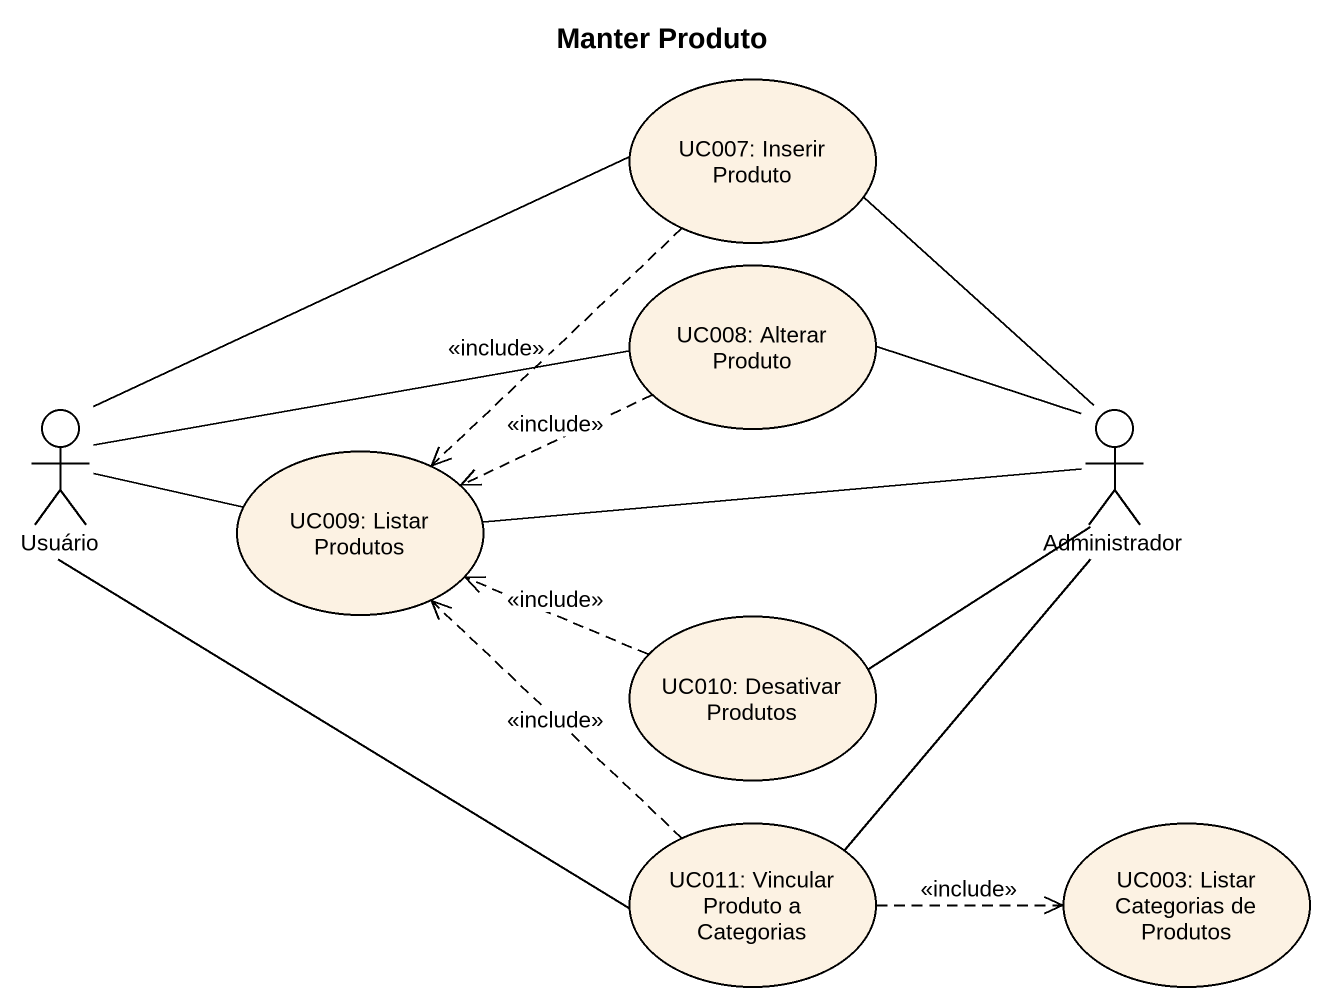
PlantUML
@startuml
title Manter Produto
usecase "UC007: Inserir Produto" as UC007_Inserir_Produto
usecase "UC008: Alterar Produto" as UC008_Alterar_Produto
actor Usuário
usecase "UC009: Listar Produtos" as UC009_Listar_Produtos
actor Administrador
usecase "UC010: Desativar Produtos" as UC010_Desativar_Produtos
usecase "UC011: Vincular Produto a Categorias" as UC011_Vincular_Produto_a
usecase "UC003: Listar Categorias de Produtos" as UC003_Listar_Categorias_de
UC007_Inserir_Produto ..> UC009_Listar_Produtos : <<include>>
UC008_Alterar_Produto .left.> UC009_Listar_Produtos : <<include>>
Usuário -right- UC007_Inserir_Produto
Usuário -right- UC008_Alterar_Produto
Usuário -right- UC009_Listar_Produtos
Usuário -right- UC011_Vincular_Produto_a
Administrador -up- UC007_Inserir_Produto
Administrador -left- UC008_Alterar_Produto
Administrador -left- UC009_Listar_Produtos
Administrador -left- UC010_Desativar_Produtos
Administrador -- UC011_Vincular_Produto_a
UC010_Desativar_Produtos .left.> UC009_Listar_Produtos : <<include>>
UC011_Vincular_Produto_a .up.> UC009_Listar_Produtos : <<include>>
UC011_Vincular_Produto_a .right.> UC003_Listar_Categorias_de : <<include>>
@enduml
